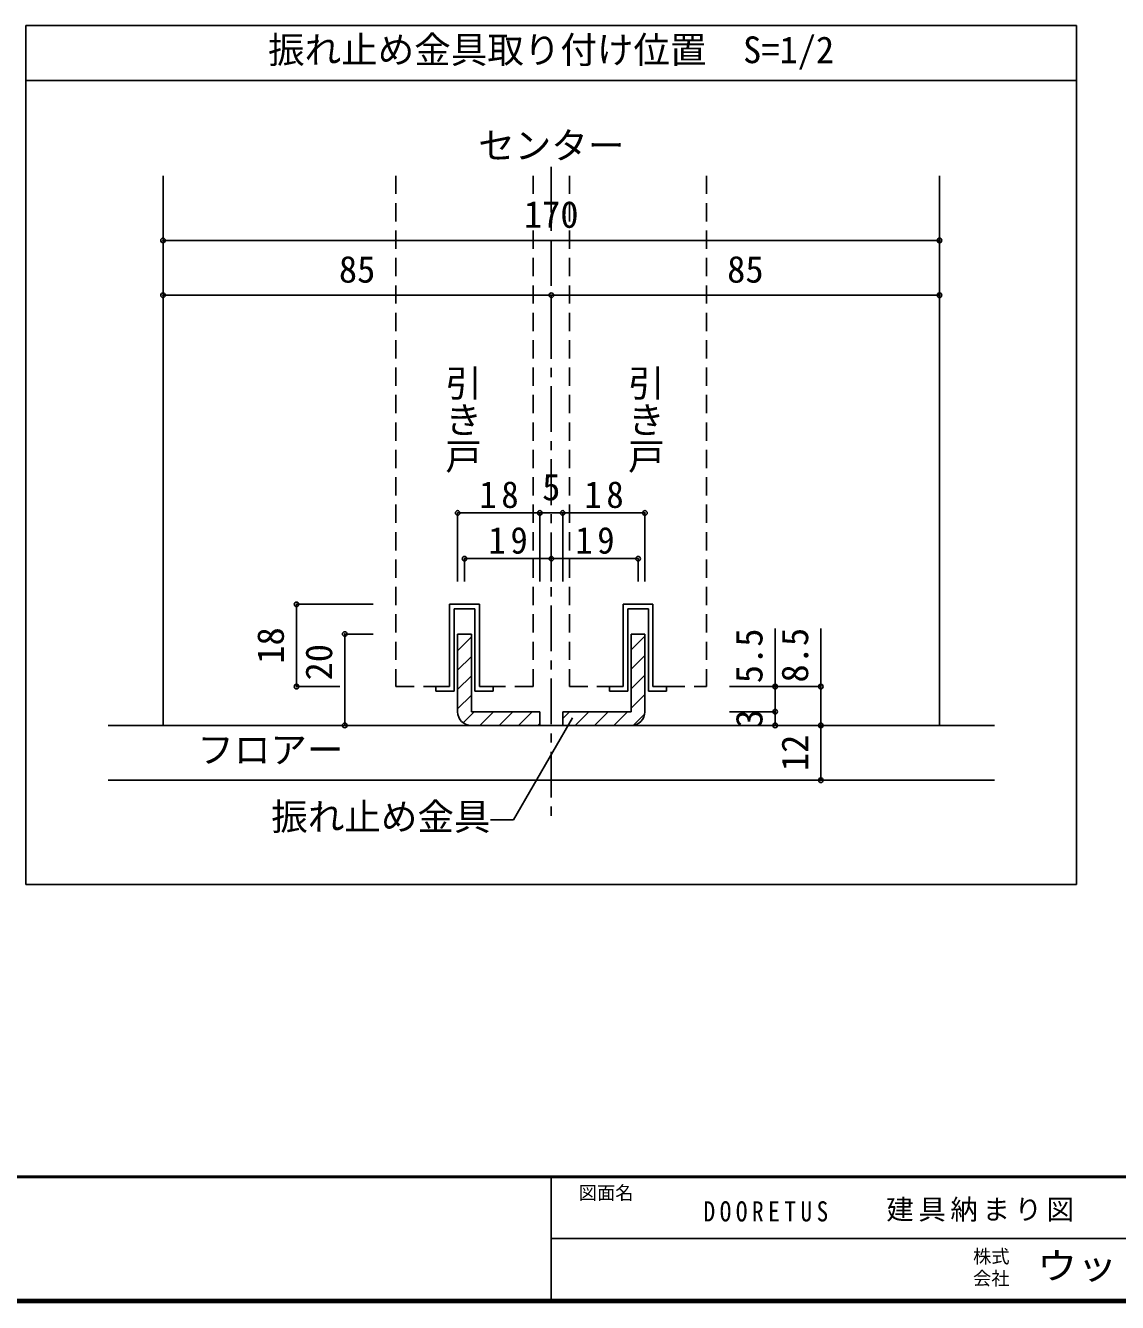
# Model space of a CAD drawing. Units: millimetres, scale not verified, with parts at other scales. Extents: x -973 to 977, y -718 to 696.
# Drawn here: x -286 to 312, y -701 to -2 of the extents above; entities that cross this region are included whole.
import ezdxf
from ezdxf.enums import TextEntityAlignment as Align

# ---------------------------------------------------------------- set-up
doc = ezdxf.new("R2010")
doc.units = ezdxf.units.MM
doc.header["$LTSCALE"] = 5
doc.header["$PDMODE"] = 32
doc.header["$PDSIZE"] = 2.5
doc.linetypes.add('CHAIN1', pattern=[8, 5, -1, 1, -1])
doc.linetypes.add('DASHED2', pattern=[3, 2, -1])
for name, color, linetype in [('0-A_文字', 3, 'Continuous'), ('1-1_通り芯', 4, 'CHAIN1'), ('1-3_仕上げ', 2, 'Continuous'), ('1-4_枠', 4, 'CHAIN1'), ('1-6_扉', 7, 'DASHED2'), ('1-7_金物', 7, 'Continuous'), ('1-A_文字', 7, 'Continuous'), ('1-B_寸法', 7, 'Continuous'), ('F-0_補助線', 7, 'Continuous'), ('F-1_枠', 6, 'Continuous'), ('F-A_文字', 7, 'Continuous')]:
    doc.layers.add(name, color=color, linetype=linetype)
doc.styles.add('@ＭＳ ゴシック', font='')
doc.styles.add('ＭＳ ゴシック', font='')
doc.styles.get('@ＭＳ ゴシック').set_extended_font_data('@MS Gothic')
doc.styles.get('ＭＳ ゴシック').set_extended_font_data('MS Gothic')

msp = doc.modelspace()

# ---------------------------------------------------------------- linework, layer by layer
at = {"layer": '0-A_文字'}
for p, q in [((-285.847, -472.151), (-285.847, -2.151)), ((-285.847, -2.151), (289.153, -2.151)), ((289.153, -2.151), (289.153, -472.151)), ((-285.847, -32.151), (289.153, -32.151)), ((-285.847, -472.151), (289.153, -472.151))]:
    msp.add_line(p, q, dxfattribs=at)
at = {"layer": '1-1_通り芯'}
msp.add_line((1.653, -79.504), (1.653, -437.441), dxfattribs=at)
at = {"layer": '1-3_仕上げ'}
for p, q in [((-240.847, -385.094), (244.153, -385.094)), ((-240.847, -415.094), (244.153, -415.094))]:
    msp.add_line(p, q, dxfattribs=at)
at = {"layer": '1-4_枠', "color": 3, "linetype": 'Continuous'}
for p, q in [((-210.847, -84.303), (-210.847, -385.094)), ((214.153, -385.094), (214.153, -84.303))]:
    msp.add_line(p, q, dxfattribs=at)
at = {"layer": '1-6_扉'}
for p, q in [((-83.347, -84.303), (-83.347, -363.844)), ((-8.347, -84.303), (-8.347, -363.844)), ((11.653, -84.303), (11.653, -363.844)), ((86.653, -84.303), (86.653, -363.844)), ((-53.972, -318.844), (-53.972, -363.844)), ((-37.722, -318.844), (-53.972, -318.844)), ((41.028, -363.844), (41.028, -318.844)), ((57.278, -318.844), (43.528, -318.844)), ((57.278, -363.844), (57.278, -318.844)), ((-83.347, -363.844), (-53.972, -363.844)), ((11.653, -363.844), (41.028, -363.844)), ((57.278, -363.844), (64.153, -363.844)), ((64.776, -363.844), (86.653, -363.844))]:
    msp.add_line(p, q, dxfattribs=at)
msp.add_lwpolyline([(-8.347, -363.844), (-37.722, -363.844), (-37.722, -318.844)], dxfattribs=at)
at = {"layer": '1-7_金物'}
for p, q in [((-53.974, -363.844), (-53.974, -318.844)), ((-53.974, -318.844), (-37.724, -318.844)), ((-51.474, -366.344), (-51.474, -321.344)), ((-40.224, -321.344), (-51.474, -321.344)), ((-40.224, -321.344), (-40.224, -366.344)), ((-37.724, -318.844), (-37.724, -363.844)), ((41.026, -363.844), (41.026, -318.844)), ((41.026, -318.844), (57.276, -318.844)), ((43.526, -366.344), (43.526, -321.344)), ((54.776, -321.344), (43.526, -321.344)), ((54.776, -321.344), (54.776, -366.344)), ((57.276, -318.844), (57.276, -363.844)), ((-61.474, -363.844), (-53.974, -363.844)), ((-61.474, -366.344), (-61.474, -363.844)), ((-51.474, -366.344), (-61.474, -366.344)), ((-40.224, -366.344), (-30.224, -366.344)), ((-37.724, -363.844), (-30.224, -363.844)), ((-30.224, -363.844), (-30.224, -366.344)), ((33.526, -363.844), (41.026, -363.844)), ((33.526, -366.344), (33.526, -363.844)), ((43.526, -366.344), (33.526, -366.344)), ((54.776, -366.344), (64.776, -366.344)), ((57.276, -363.844), (64.776, -363.844)), ((64.776, -363.844), (64.776, -366.344))]:
    msp.add_line(p, q, dxfattribs=at)
at = {"layer": '1-7_金物', "color": 3}
for p, q in [((-42.099, -335.094), (-49.599, -335.094)), ((-49.599, -377.594), (-49.599, -335.094)), ((-42.099, -335.094), (-42.099, -377.594)), ((45.401, -335.094), (52.901, -335.094)), ((45.401, -335.094), (45.401, -377.594)), ((52.901, -377.594), (52.901, -335.094)), ((-4.599, -377.594), (-42.099, -377.594)), ((-4.599, -377.594), (-4.599, -385.094)), ((7.901, -377.594), (7.901, -385.094)), ((7.901, -377.594), (45.401, -377.594)), ((-42.099, -385.094), (-4.599, -385.094)), ((45.401, -385.094), (7.901, -385.094))]:
    msp.add_line(p, q, dxfattribs=at)
at = {"layer": '1-7_金物', "color": 4}
for p, q in [((-49.599, -344.207), (-42.099, -336.707)), ((45.401, -343.8), (52.901, -336.3)), ((-49.599, -354.814), (-42.099, -347.314)), ((45.401, -354.406), (52.901, -346.906)), ((-49.599, -365.42), (-42.099, -357.92)), ((45.401, -365.013), (52.901, -357.513)), ((-49.599, -376.027), (-42.099, -368.527)), ((45.401, -375.62), (52.901, -368.12)), ((-46.576, -383.611), (-40.559, -377.594)), ((-37.453, -385.094), (-29.953, -377.594)), ((-26.846, -385.094), (-19.346, -377.594)), ((-16.239, -385.094), (-8.739, -377.594)), ((-5.633, -385.094), (-4.601, -384.062)), ((7.901, -381.3), (11.607, -377.594)), ((14.714, -385.094), (22.213, -377.594)), ((25.32, -385.094), (32.82, -377.594)), ((35.927, -385.094), (43.427, -377.594)), ((46.635, -384.992), (52.801, -378.826))]:
    msp.add_line(p, q, dxfattribs=at)
at = {"layer": '1-7_金物', "color": 3}
for centre, start, end in [((-42.099, -377.594), 180, 270), ((45.401, -377.594), 270, 0)]:
    msp.add_arc(centre, 7.5, start, end, dxfattribs=at)
at = {"layer": '1-A_文字'}
for p, q in [((13.202, -380.857), (-19.09, -436.788)), ((-19.09, -436.788), (-31.59, -436.788))]:
    msp.add_line(p, q, dxfattribs=at)
at = {"layer": '1-B_寸法', "color": 4}
for p, q in [((-210.847, -119.733), (-210.847, -174.733)), ((-210.847, -119.733), (214.153, -119.733)), ((214.153, -119.733), (214.153, -174.733)), ((-210.847, -149.733), (1.653, -149.733)), ((1.653, -149.733), (1.653, -174.733)), ((1.653, -149.733), (214.153, -149.733)), ((-49.597, -268.844), (-4.599, -268.844)), ((-49.597, -268.844), (-49.597, -306.344)), ((-4.599, -268.844), (-4.599, -306.344)), ((-4.599, -268.844), (7.903, -268.844)), ((7.903, -268.844), (7.903, -306.344)), ((7.903, -268.844), (52.903, -268.844)), ((52.903, -268.844), (52.903, -306.344)), ((-45.847, -293.844), (1.653, -293.844)), ((-45.847, -293.844), (-45.847, -306.344)), ((1.653, -293.844), (1.653, -306.344)), ((1.653, -293.844), (49.153, -293.844)), ((49.153, -293.844), (49.153, -306.344)), ((-137.793, -363.844), (-137.793, -318.844)), ((-137.793, -318.844), (-95.847, -318.844)), ((-111.377, -385.094), (-111.377, -335.094)), ((-111.377, -335.094), (-95.847, -335.094)), ((124.153, -377.594), (124.153, -332.001)), ((149.153, -385.094), (149.153, -332.001)), ((-137.793, -363.844), (-114.013, -363.844)), ((149.153, -363.844), (99.153, -363.844)), ((124.153, -377.594), (99.153, -377.594)), ((124.153, -385.094), (124.153, -377.594)), ((-111.377, -385.094), (-95.847, -385.094)), ((149.153, -385.094), (99.153, -385.094)), ((149.153, -415.094), (149.153, -385.094)), ((149.153, -415.094), (99.153, -415.094))]:
    msp.add_line(p, q, dxfattribs=at)
at = {"layer": '1-B_寸法'}
for p in [(-210.847, -119.733), (214.153, -119.733), (-210.847, -149.733), (1.653, -149.733), (214.153, -149.733), (-49.597, -268.844), (-4.599, -268.844), (7.903, -268.844), (52.903, -268.844), (-45.847, -293.844), (1.653, -293.844), (49.153, -293.844), (-137.793, -318.844), (-111.377, -335.094), (-137.793, -363.844), (124.153, -363.844), (149.153, -363.844), (124.153, -377.594), (-111.377, -385.094), (124.153, -385.094), (149.153, -385.094), (149.153, -415.094)]:
    msp.add_point(p, dxfattribs=at)
at = {"layer": 'F-1_枠'}
for p, q in [((976.653, -631.667), (-973.347, -631.667)), ((976.653, -632.5), (-973.347, -632.5)), ((1.653, -632.5), (1.653, -699.167)), ((1.653, -665.833), (974.986, -665.834)), ((976.653, -699.167), (-973.347, -699.167)), ((976.653, -700), (-973.347, -700)), ((976.653, -700.833), (-973.347, -700.833))]:
    msp.add_line(p, q, dxfattribs=at)

# ---------------------------------------------------------------- texts
at = {"layer": '0-A_文字', "color": 7, "style": 'ＭＳ ゴシック'}
msp.add_text('振れ止め金具取り付け位置\u3000S=1/2', height=14.66, dxfattribs=at).set_placement((-153.347, -27.151), align=Align.BOTTOM_LEFT)
at = {"layer": '1-A_文字', "style": 'ＭＳ ゴシック'}
for s, p in [('センター', (-38.347, -79.504)), ('フロアー', (-192.097, -410.094)), ('振れ止め金具', (-151.59, -446.788))]:
    msp.add_text(s, height=14.66, dxfattribs=at).set_placement(p, align=Align.BOTTOM_LEFT)
at = {"layer": '1-A_文字', "style": '@ＭＳ ゴシック'}
for p in [(-58.347, -187.663), (41.653, -187.663)]:
    msp.add_text('引き戸', height=14.66, rotation=270, dxfattribs=at).set_placement(p, align=Align.BOTTOM_LEFT)
at = {"layer": '1-B_寸法', "style": 'ＭＳ ゴシック'}
for s, p in [('170', (-13.347, -117.233)), ('85', (-114.597, -147.233)), ('85', (97.903, -147.233)), ('5', (-3.348, -266.344))]:
    msp.add_text(s, height=14.66, dxfattribs=at).set_placement(p, align=Align.BOTTOM_LEFT)
for s, p in [('18', (-140.293, -351.344)), ('5.5', (121.653, -362.001)), ('8.5', (146.653, -361.642)), ('20', (-113.877, -360.494)), ('3', (121.653, -386.344)), ('12', (146.653, -410.094))]:
    msp.add_text(s, height=14.66, rotation=90, dxfattribs=at).set_placement(p, align=Align.BOTTOM_LEFT)
at = {"layer": '1-B_寸法', "char_height": 14.66, "attachment_point": 7, "style": 'ＭＳ ゴシック'}
for s, insert in [('\\T1.27;\\W0.95;18', (-37.723, -266.344)), ('\\T1.27;\\W0.95;18', (19.778, -266.344)), ('\\T1.27;\\W0.95;19', (-32.722, -291.344)), ('\\T1.27;\\W0.95;19', (14.778, -291.344))]:
    msp.add_mtext(s, dxfattribs=dict(at, insert=insert))
at = {"layer": 'F-0_補助線', "char_height": 11, "attachment_point": 7, "style": 'ＭＳ ゴシック'}
for s, insert in [('\\T1.39;\\W0.85;DOORETUS', (84.986, -656.667)), ('\\T1.17;建具納まり図', (184.986, -656.667))]:
    msp.add_mtext(s, dxfattribs=dict(at, insert=insert))
at = {"layer": 'F-A_文字', "style": 'ＭＳ ゴシック'}
for s, p in [('図面名', (16.653, -646.667)), ('株式', (232.486, -681.5)), ('会社', (232.486, -693.5))]:
    msp.add_text(s, height=7.331, dxfattribs=at).set_placement(p, align=Align.BOTTOM_LEFT)
at = {"layer": 'F-A_文字', "style": 'ＭＳ ゴシック', "width": 1.1}
msp.add_text('ウッドワン・・・', height=14.66, dxfattribs=at).set_placement((267.486, -692.5), align=Align.BOTTOM_LEFT)

doc.saveas('drawing.dxf')
